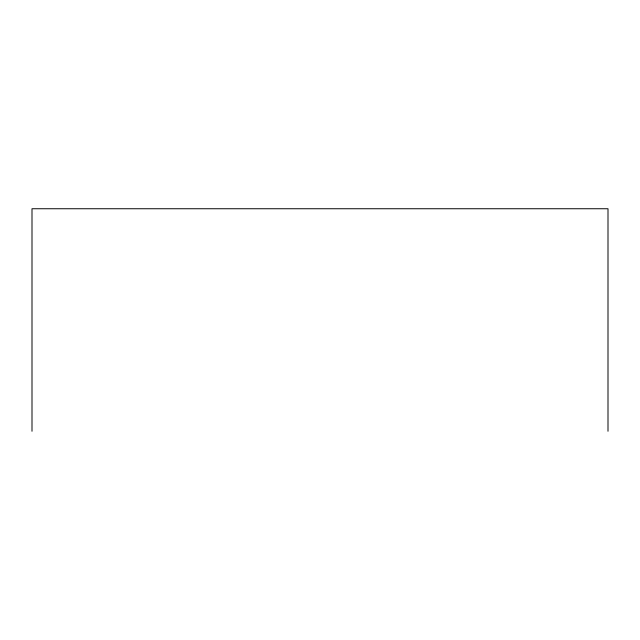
<?xml version="1.0" encoding="UTF-8"?>
<svg xmlns="http://www.w3.org/2000/svg" width="640" height="640" viewBox="0 0 640 640"><rect width="100%" height="100%" fill="white"/><g stroke="black" fill="none" stroke-linecap="round" stroke-linejoin="round"><path stroke-width="0.96" d="M608 431.256L608 208.744L32 208.744L32 431.256"/></g></svg>
